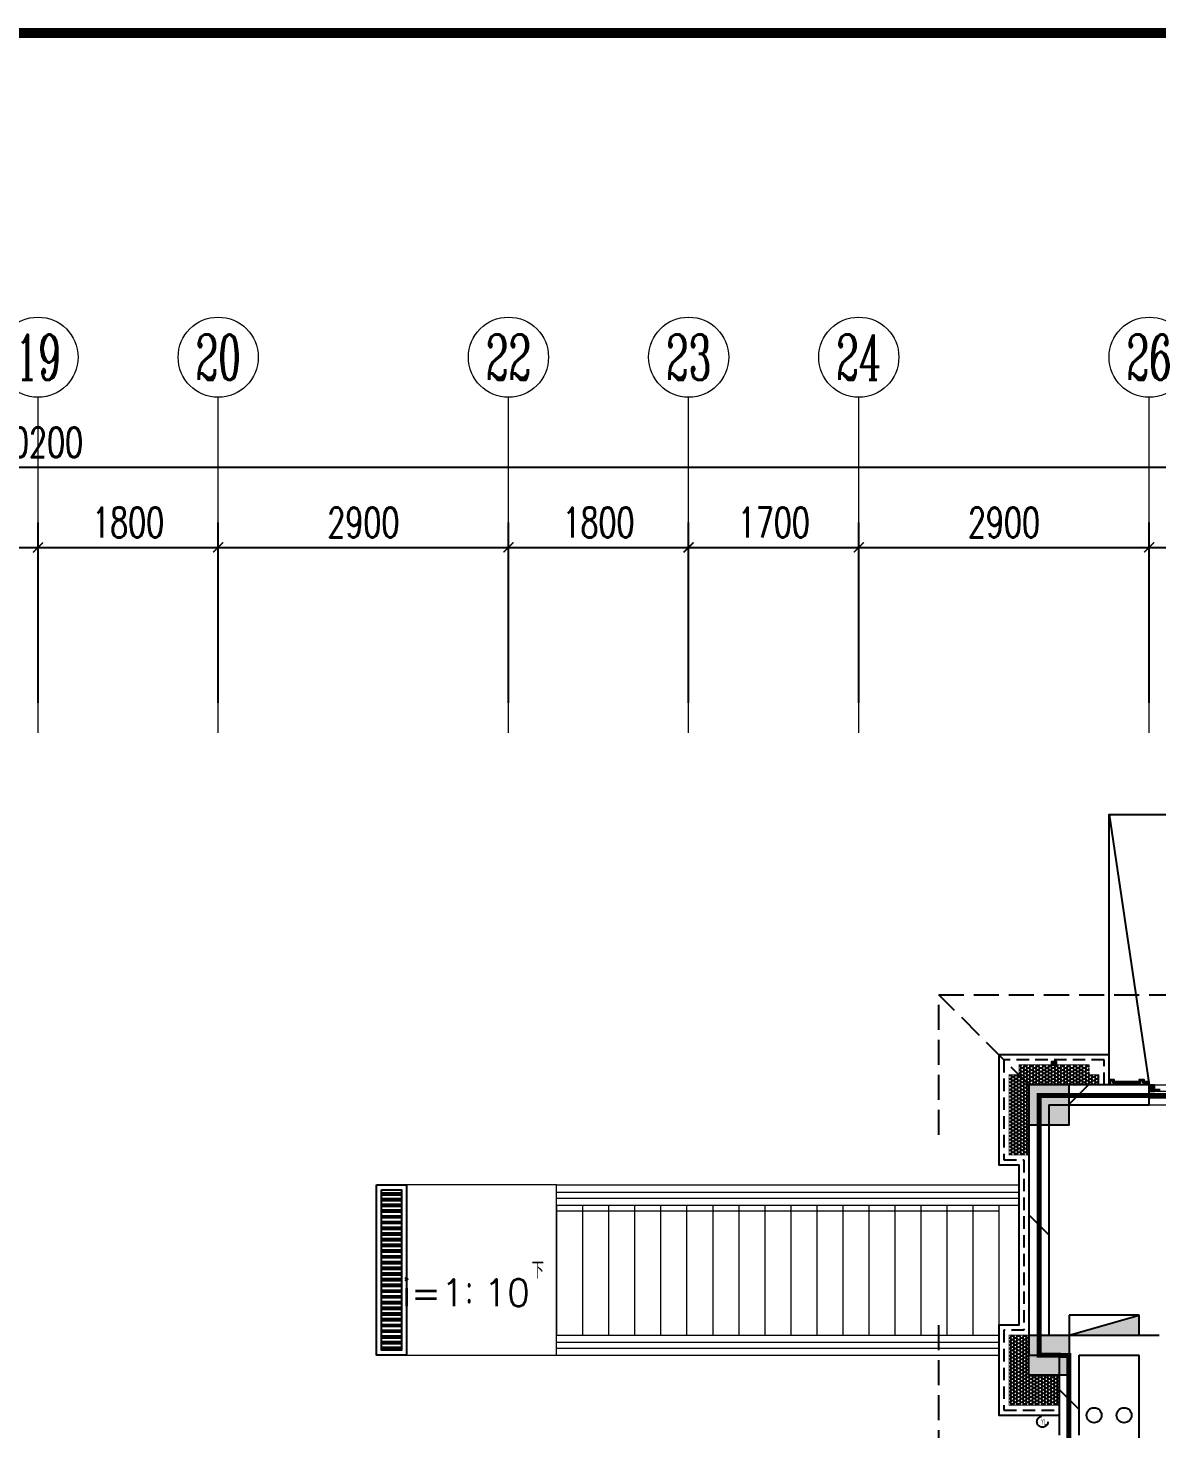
# Model space of a CAD drawing. Extents: x 3753737 to 4713801, y -857380 to 24339.
# Drawn here: x 4578249 to 4589527, y -763323 to -749327 of the extents above; entities that cross this region are included whole.
import ezdxf
from ezdxf.enums import TextEntityAlignment as Align

# ---------------------------------------------------------------- set-up
doc = ezdxf.new("R2010")
doc.units = 0
doc.header["$LTSCALE"] = 1000
doc.header["$MEASUREMENT"] = 0
for name, pattern in [('CENTER2', [1.125, 0.75, -0.125, 0.125, -0.125]), ('DASH', [0.35, 0.25, -0.1]), ('HIDDEN', [0.375, 0.25, -0.125])]:
    doc.linetypes.add(name, pattern=pattern)
doc.layers.get('0').update_dxf_attribs({"linetype": 'CONTINUOUS'})
doc.layers.get('Defpoints').update_dxf_attribs({"linetype": 'CONTINUOUS'})
for name, color, linetype in [('!!电气', 1, 'CONTINUOUS'), ('A-EQPM-MECH', 191, 'CONTINUOUS'), ('EQUIP_消火栓', 7, 'CONTINUOUS'), ('SHTLN', 4, 'CONTINUOUS'), ('VPIPE-消防', 1, 'TG_X'), ('VPIPE-给水', 3, 'TG_J'), ('VPIPE-雨水', 4, 'DASH'), ('WALL', 252, 'CONTINUOUS'), ('WIRE-接地', 2, 'CONTINUOUS'), ('卫生间', 6, 'CONTINUOUS'), ('看线', 185, 'CONTINUOUS'), ('立面', 73, 'CONTINUOUS'), ('立面-看线', 251, 'CONTINUOUS'), ('铝合金', 144, 'CONTINUOUS')]:
    doc.layers.add(name, color=color, linetype=linetype)
for name, color, linetype, lineweight in [('AXIS', 114, 'CONTINUOUS', 20), ('AXIS_TEXT', 7, 'CONTINUOUS', 20), ('DIM_SYMB', 252, 'CONTINUOUS', 20), ('PUB_HATCH', 8, 'CONTINUOUS', 9), ('PUB_TEXT', 7, 'CONTINUOUS', 20), ('STAIR', 252, 'CONTINUOUS', 20), ('WINDOW', 146, 'CONTINUOUS', 20), ('图框', 147, 'CONTINUOUS', 20), ('平面-栏杆', 56, 'CONTINUOUS', 15), ('平面-看线', 252, 'CONTINUOUS', 15)]:
    doc.layers.add(name, color=color, linetype=linetype, lineweight=lineweight)
doc.styles.add('_TCH_AXIS', font='COMPLEX', dxfattribs={"bigfont": 'GBCBIG'})
doc.styles.add('_TCH_DIM', font='SIMPLEX', dxfattribs={"bigfont": 'GBCBIG'})
doc.styles.add('_TCH_DIM_T3', font='SIMPLEX.shx', dxfattribs={"width": 0.705882, "bigfont": 'GBCBIG.shx'})
doc.styles.add('COMPLEX', font='COMPLEX')
doc.styles.get("Standard").update_dxf_attribs({"font": 'gbenor.shx', "bigfont": 'gbcbig.shx'})
doc.styles.add('TG_LINETYPE', font='SIMPLEX', dxfattribs={"width": 0.8, "height": 3, "bigfont": 'HZTXT'})
doc.linetypes.add('TG_J', pattern='A,2,-0.22,["J",TG_LINETYPE,S=0.1,R=0,X=-0.18,Y=-0.15],0', length=2.22)
doc.linetypes.add('TG_X', pattern='A,4,-0.3,["X",TG_LINETYPE,S=0.1,R=0,X=-0.23,Y=-0.15],0', length=4.3)
doc.dimstyles.new('_TCH_ARCH&&100', dxfattribs={"dimtxt": 297.5, "dimasz": 100, "dimexe": 250, "dimexo": 300, "dimgap": 100, "dimtad": 1, "dimdec": 0, "dimzin": 0, "dimdsep": 46, "dimtxsty": '_TCH_DIM_T3', "dimblk": 'ARCHTICK', "dimcen": 0.09, "dimclrt": 7, "dimazin": 2, "dimtfac": 1, "dimtdec": 0, "dimtix": 1, "dimtmove": 2, "dimatfit": 3, "dimfxl": 1, "dimtolj": 1, "dimtzin": 0, "dimarcsym": 0})

# ---------------------------------------------------------------- blocks, each defined once
blk = doc.blocks.new('$TwtSys$00000434')
at = {"color": 252}
for p, q in [((-0.5, 0.5), (-0.5, -0.5)), ((-0.5, -0.5), (0.5, 0.5)), ((0.5, 0.5), (-0.5, 0.5)), ((0.5, -0.5), (0.5, 0.5)), ((-0.5, -0.5), (0.5, -0.5))]:
    blk.add_line(p, q, dxfattribs=at)
blk.add_solid([(0.5, -0.5), (0.5, 0.5), (-0.5, -0.5)], dxfattribs=at)
blk = doc.blocks.new('A$C148B7D8E')
at = {"layer": '卫生间', "color": 252, "linetype": 'DASH'}
blk.add_line((15200, 14500), (16100, 15400), dxfattribs=at)
for points in [[(16100, 14000), (16100, 15400), (7700, 15400), (7700, 10800), (7300, 10800), (7300, 10000), (900, 10000), (900, 9000), (-900, 9000), (-900, -900), (1750, -900), (1750, -2100), (23450, -2100), (23450, -900), (25100, -900)], [(25100, 9000), (24300, 9000), (24300, 10000), (17900, 10000), (17900, 10800), (16100, 10800), (16100, 12200)]]:
    blk.add_lwpolyline(points, dxfattribs=at)
blk = doc.blocks.new('A$C028C60F5')
at = {"color": 252}
blk.add_lwpolyline([(400, 0), (0, 0), (0, -400), (400, -400)], close=True, dxfattribs=at)
at = {"layer": 'PUB_HATCH', "color": 252}
blk.add_solid([(0, -400), (400, -400), (0, 0), (400, 0)], dxfattribs=at)
blk = doc.blocks.new('A$C3EFA6995')
for p in [(9700, 100), (9700, -2400), (15900, -2400)]:
    blk.add_blockref('A$C028C60F5', p)
at = {"xscale": -1}
blk.add_blockref('A$C028C60F5', (16300, 100), dxfattribs=at)
blk = doc.blocks.new('_ArchTick')
at = {"color": 0, "linetype": 'ByBlock', "const_width": 0.15}
blk.add_lwpolyline([(-0.5, -0.5), (0.5, 0.5)], dxfattribs=at)
blk = doc.blocks.new('*D401')
at = {"layer": 'AXIS', "color": 0, "lineweight": -2, "transparency": 16777216}
for p, q in [((-100, 19418), (-100, 22020)), ((50100, 19418), (50100, 22020)), ((-100, 21770), (50100, 21770))]:
    blk.add_line(p, q, dxfattribs=at)
at = {"layer": 'Defpoints', "color": 0, "transparency": 16777216}
for p in [(50100, 21770), (-100, 19118), (50100, 19118)]:
    blk.add_point(p, dxfattribs=at)
at = {"layer": 'AXIS', "color": 0, "lineweight": -2, "transparency": 16777216, "xscale": 100, "yscale": 100, "zscale": 100, "rotation": 180}
blk.add_blockref('_ArchTick', (-100, 21770), dxfattribs=at)
at = {"layer": 'AXIS', "color": 0, "lineweight": -2, "transparency": 16777216, "xscale": 100, "yscale": 100, "zscale": 100}
blk.add_blockref('_ArchTick', (50100, 21770), dxfattribs=at)
at = {"layer": 'AXIS', "color": 7, "transparency": 16777216, "insert": (25000, 22019), "char_height": 297.5, "attachment_point": 5, "style": '_TCH_DIM_T3'}
blk.add_mtext('\\A1;50200', dxfattribs=at)
blk = doc.blocks.new('*D413')
at = {"layer": 'AXIS', "color": 0, "lineweight": -2, "transparency": 16777216}
for p, q in [((23200, 19418), (23200, 21220)), ((25000, 19418), (25000, 21220)), ((23200, 20970), (25000, 20970))]:
    blk.add_line(p, q, dxfattribs=at)
at = {"layer": 'Defpoints', "color": 0, "transparency": 16777216}
for p in [(25000, 20970), (23200, 19118), (25000, 19118)]:
    blk.add_point(p, dxfattribs=at)
at = {"layer": 'AXIS', "color": 0, "lineweight": -2, "transparency": 16777216, "xscale": 100, "yscale": 100, "zscale": 100, "rotation": 180}
blk.add_blockref('_ArchTick', (23200, 20970), dxfattribs=at)
at = {"layer": 'AXIS', "color": 0, "lineweight": -2, "transparency": 16777216, "xscale": 100, "yscale": 100, "zscale": 100}
blk.add_blockref('_ArchTick', (25000, 20970), dxfattribs=at)
at = {"layer": 'AXIS', "color": 7, "transparency": 16777216, "insert": (24100, 21219), "char_height": 297.5, "attachment_point": 5, "style": '_TCH_DIM_T3'}
blk.add_mtext('\\A1;1800', dxfattribs=at)
blk = doc.blocks.new('_AXISO')
blk.add_circle((0, 0), 0.5)
at = {"layer": 'AXIS_TEXT', "style": 'COMPLEX', "width": 1.041667}
blk.add_attdef('A', text='', height=0.56, dxfattribs=at).set_placement((-0.25, -0.28), (0.25, -0.28), align=Align.FIT)
blk = doc.blocks.new('*D420')
at = {"layer": 'AXIS', "color": 0, "lineweight": -2, "transparency": 16777216}
for p, q in [((36100, 19418), (36100, 21220)), ((38900, 19418), (38900, 21220)), ((36100, 20970), (38900, 20970))]:
    blk.add_line(p, q, dxfattribs=at)
at = {"layer": 'Defpoints', "color": 0, "transparency": 16777216}
for p in [(38900, 20970), (36100, 19118), (38900, 19118)]:
    blk.add_point(p, dxfattribs=at)
at = {"layer": 'AXIS', "color": 0, "lineweight": -2, "transparency": 16777216, "xscale": 100, "yscale": 100, "zscale": 100, "rotation": 180}
blk.add_blockref('_ArchTick', (36100, 20970), dxfattribs=at)
at = {"layer": 'AXIS', "color": 0, "lineweight": -2, "transparency": 16777216, "xscale": 100, "yscale": 100, "zscale": 100}
blk.add_blockref('_ArchTick', (38900, 20970), dxfattribs=at)
at = {"layer": 'AXIS', "color": 7, "transparency": 16777216, "insert": (37500, 21219), "char_height": 297.5, "attachment_point": 5, "style": '_TCH_DIM_T3'}
blk.add_mtext('\\A1;2800', dxfattribs=at)
blk = doc.blocks.new('*D421')
at = {"layer": 'AXIS', "color": 0, "lineweight": -2, "transparency": 16777216}
for p, q in [((33200, 19418), (33200, 21220)), ((36100, 19418), (36100, 21220)), ((33200, 20970), (36100, 20970))]:
    blk.add_line(p, q, dxfattribs=at)
at = {"layer": 'Defpoints', "color": 0, "transparency": 16777216}
for p in [(36100, 20970), (33200, 19118), (36100, 19118)]:
    blk.add_point(p, dxfattribs=at)
at = {"layer": 'AXIS', "color": 0, "lineweight": -2, "transparency": 16777216, "xscale": 100, "yscale": 100, "zscale": 100, "rotation": 180}
blk.add_blockref('_ArchTick', (33200, 20970), dxfattribs=at)
at = {"layer": 'AXIS', "color": 0, "lineweight": -2, "transparency": 16777216, "xscale": 100, "yscale": 100, "zscale": 100}
blk.add_blockref('_ArchTick', (36100, 20970), dxfattribs=at)
at = {"layer": 'AXIS', "color": 7, "transparency": 16777216, "insert": (34650, 21219), "char_height": 297.5, "attachment_point": 5, "style": '_TCH_DIM_T3'}
blk.add_mtext('\\A1;2900', dxfattribs=at)
blk = doc.blocks.new('*D422')
at = {"layer": 'AXIS', "color": 0, "lineweight": -2, "transparency": 16777216}
for p, q in [((31500, 19418), (31500, 21220)), ((33200, 19418), (33200, 21220)), ((31500, 20970), (33200, 20970))]:
    blk.add_line(p, q, dxfattribs=at)
at = {"layer": 'Defpoints', "color": 0, "transparency": 16777216}
for p in [(33200, 20970), (31500, 19118), (33200, 19118)]:
    blk.add_point(p, dxfattribs=at)
at = {"layer": 'AXIS', "color": 0, "lineweight": -2, "transparency": 16777216, "xscale": 100, "yscale": 100, "zscale": 100, "rotation": 180}
blk.add_blockref('_ArchTick', (31500, 20970), dxfattribs=at)
at = {"layer": 'AXIS', "color": 0, "lineweight": -2, "transparency": 16777216, "xscale": 100, "yscale": 100, "zscale": 100}
blk.add_blockref('_ArchTick', (33200, 20970), dxfattribs=at)
at = {"layer": 'AXIS', "color": 7, "transparency": 16777216, "insert": (32350, 21219), "char_height": 297.5, "attachment_point": 5, "style": '_TCH_DIM_T3'}
blk.add_mtext('\\A1;1700', dxfattribs=at)
blk = doc.blocks.new('*D423')
at = {"layer": 'AXIS', "color": 0, "lineweight": -2, "transparency": 16777216}
for p, q in [((29700, 19418), (29700, 21220)), ((31500, 19418), (31500, 21220)), ((29700, 20970), (31500, 20970))]:
    blk.add_line(p, q, dxfattribs=at)
at = {"layer": 'Defpoints', "color": 0, "transparency": 16777216}
for p in [(31500, 20970), (29700, 19118), (31500, 19118)]:
    blk.add_point(p, dxfattribs=at)
at = {"layer": 'AXIS', "color": 0, "lineweight": -2, "transparency": 16777216, "xscale": 100, "yscale": 100, "zscale": 100, "rotation": 180}
blk.add_blockref('_ArchTick', (29700, 20970), dxfattribs=at)
at = {"layer": 'AXIS', "color": 0, "lineweight": -2, "transparency": 16777216, "xscale": 100, "yscale": 100, "zscale": 100}
blk.add_blockref('_ArchTick', (31500, 20970), dxfattribs=at)
at = {"layer": 'AXIS', "color": 7, "transparency": 16777216, "insert": (30600, 21219), "char_height": 297.5, "attachment_point": 5, "style": '_TCH_DIM_T3'}
blk.add_mtext('\\A1;1800', dxfattribs=at)
blk = doc.blocks.new('*D424')
at = {"layer": 'AXIS', "color": 0, "lineweight": -2, "transparency": 16777216}
for p, q in [((26800, 19418), (26800, 21220)), ((29700, 19418), (29700, 21220)), ((26800, 20970), (29700, 20970))]:
    blk.add_line(p, q, dxfattribs=at)
at = {"layer": 'Defpoints', "color": 0, "transparency": 16777216}
for p in [(29700, 20970), (26800, 19118), (29700, 19118)]:
    blk.add_point(p, dxfattribs=at)
at = {"layer": 'AXIS', "color": 0, "lineweight": -2, "transparency": 16777216, "xscale": 100, "yscale": 100, "zscale": 100, "rotation": 180}
blk.add_blockref('_ArchTick', (26800, 20970), dxfattribs=at)
at = {"layer": 'AXIS', "color": 0, "lineweight": -2, "transparency": 16777216, "xscale": 100, "yscale": 100, "zscale": 100}
blk.add_blockref('_ArchTick', (29700, 20970), dxfattribs=at)
at = {"layer": 'AXIS', "color": 7, "transparency": 16777216, "insert": (28250, 21219), "char_height": 297.5, "attachment_point": 5, "style": '_TCH_DIM_T3'}
blk.add_mtext('\\A1;2900', dxfattribs=at)
blk = doc.blocks.new('*D425')
at = {"layer": 'AXIS', "color": 0, "lineweight": -2, "transparency": 16777216}
for p, q in [((25000, 19418), (25000, 21220)), ((26800, 19418), (26800, 21220)), ((25000, 20970), (26800, 20970))]:
    blk.add_line(p, q, dxfattribs=at)
at = {"layer": 'Defpoints', "color": 0, "transparency": 16777216}
for p in [(26800, 20970), (25000, 19118), (26800, 19118)]:
    blk.add_point(p, dxfattribs=at)
at = {"layer": 'AXIS', "color": 0, "lineweight": -2, "transparency": 16777216, "xscale": 100, "yscale": 100, "zscale": 100, "rotation": 180}
blk.add_blockref('_ArchTick', (25000, 20970), dxfattribs=at)
at = {"layer": 'AXIS', "color": 0, "lineweight": -2, "transparency": 16777216, "xscale": 100, "yscale": 100, "zscale": 100}
blk.add_blockref('_ArchTick', (26800, 20970), dxfattribs=at)
at = {"layer": 'AXIS', "color": 7, "transparency": 16777216, "insert": (25900, 21219), "char_height": 297.5, "attachment_point": 5, "style": '_TCH_DIM_T3'}
blk.add_mtext('\\A1;1800', dxfattribs=at)
blk = doc.blocks.new('$WINLIB2D$00000001')
at = {"color": 0}
for points in [[(-0.5, 0.5), (-0.5, -0.5)], [(-0.5, 0.5), (0.5, 0.5)], [(0.5, -0.5), (0.5, 0.5)], [(0.5, 0.167), (-0.5, 0.167)], [(0.5, -0.167), (-0.5, -0.167)], [(-0.5, -0.5), (0.5, -0.5)]]:
    blk.add_lwpolyline(points, dxfattribs=at)
blk = doc.blocks.new('$TelecSys$00000008')
blk.add_line((0.4, 0.4), (-0.4, -0.4))
blk = doc.blocks.new('A$C66B635E3')
h = blk.add_hatch()
h.set_pattern_fill('ANSI32', color=252, scale=12, angle=135)
h.set_pattern_definition([(180, (28380, 14600), (-4e-15, -57.15), []), (180, (28360.95, 14619.05), (-4e-15, -57.15), [])])
h.paths.add_polyline_path([(28430, 12950.1), (28630, 12950.1), (28630, 14550), (28430, 14550)])
at = {"layer": '立面'}
h = blk.add_hatch(dxfattribs=at)
h.set_pattern_fill('ANSI31', color=252, scale=2)
h.set_pattern_definition([(45, (-853150.0334, -779765.5013), (-2.24506403, 2.24506403), [])])
h.paths.add_polyline_path([(35125.3, 15800), (35175.3, 15800), (35175.3, 15830), (35125.3, 15830)])
h = blk.add_hatch(dxfattribs=at)
h.set_pattern_fill('ANSI31', color=252, scale=2)
h.set_pattern_definition([(45, (-665142.2845, -939480.3315), (-2.24506403, 2.24506403), [])])
h.paths.add_polyline_path([(35700.2, 15600.1), (36099.9, 15600.1), (36099.9, 15630.1), (36049.9, 15630.1), (36049.9, 15650.2), (35999.9, 15650.2), (35999.9, 15630.2), (35750.1, 15630), (35749.9, 15650.2), (35700.2, 15650.2)])
h.paths.add_polyline_path([(35710.2, 15600.1), (36089.9, 15600.1), (36089.9, 15620.1), (36039.9, 15620.1), (36039.9, 15640.2), (36009.9, 15640.2), (36009.9, 15620.2), (35740.2, 15620), (35740, 15640.2), (35710.2, 15640.2)])
h = blk.add_hatch(dxfattribs=at)
h.set_pattern_fill('ANSI31', color=252, scale=2)
h.set_pattern_definition([(45, (-665202.5203, -939480.5138), (-2.24506403, 2.24506403), [])])
h.paths.add_polyline_path([(36100, 15600), (36150, 15600), (36150, 15533.3), (36100, 15533.3)])
at = {"layer": '立面-看线'}
h = blk.add_hatch(dxfattribs=at)
h.set_pattern_fill('HONEY', color=252, scale=13)
h.set_pattern_definition([(0, (-420517.216, -516416.725), (30.95625, 17.872595), [20.6375, -41.275]), (120, (-420517.216, -516416.725), (-30.9562463, 17.8726014), [20.6375, -41.275]), (60, (-420517.216, -516416.725), (3.7e-06, 35.7451964), [-41.275, 20.6375])])
h.paths.add_polyline_path([(35500.3, 15700), (35500.3, 15800), (34800.3, 15800), (34800.3, 15700), (34700.3, 15700), (34700.3, 14900), (34900, 14900), (34900, 15600), (35599.4, 15600), (35599.4, 15700)])
h = blk.add_hatch(dxfattribs=at)
h.set_pattern_fill('HONEY', color=252, scale=13)
h.set_pattern_definition([(0, (-420616.579, -519916.725), (30.95625, 17.872595), [20.6375, -41.275]), (120, (-420616.579, -519916.725), (-30.9562463, 17.8726014), [20.6375, -41.275]), (60, (-420616.579, -519916.725), (3.7e-06, 35.7451964), [-41.275, 20.6375])])
h.paths.add_polyline_path([(35200, 12700), (34900, 12700), (34900, 13100), (34700.6, 13100), (34700.6, 12400), (35200, 12400)])
at = {"color": 252, "const_width": 8}
for points in [[(34900, 14900), (34700.3, 14900), (34700.3, 15700), (34800.3, 15700), (34800.3, 15800), (35090.3, 15800), (35090.3, 15800), (35210.3, 15800), (35210.3, 15800), (35500.3, 15800), (35500.3, 15700), (35600.3, 15700), (35600.3, 15600)], [(34900, 13100), (34700, 13100), (34700, 12400), (35200, 12400)]]:
    blk.add_lwpolyline(points, dxfattribs=at)
at = {"color": 252}
for points in [[(28380, 14600), (28680, 14600), (28680, 12900.1), (28380, 12900.1)], [(28430, 14550), (28630, 14550), (28630, 12950.1), (28430, 12950.1)]]:
    blk.add_lwpolyline(points, close=True, dxfattribs=at)
at = {"layer": 'A-EQPM-MECH', "color": 252}
for points in [[(35700.3, 15600), (35700.3, 18300), (40700.2, 18300), (40700.2, 15600)], [(35700.3, 18300), (36100, 15600)]]:
    blk.add_lwpolyline(points, dxfattribs=at)
at = {"layer": 'AXIS'}
for p, q in [((25000, 19118.1), (25000, 22469.9)), ((26800, 19118.1), (26800, 22469.9)), ((29700, 19118.1), (29700, 22469.9)), ((31500, 19118.1), (31500, 22469.9)), ((33200, 19118.1), (33200, 22469.9)), ((36100, 19118.1), (36100, 22469.9))]:
    blk.add_line(p, q, dxfattribs=at)
at = {"layer": 'DIM_SYMB', "color": 252}
blk.add_lwpolyline([(30080.6, 13750, 0, 0, 0), (34450, 13750, 40, 0, 0), (34600, 13750, 0, 0, 0)], format="xyseb", dxfattribs=at)
at = {"layer": 'STAIR', "color": 252}
for p, q in [((30180, 14400), (34600, 14400)), ((30180, 14400), (30180, 13100)), ((34600, 14340), (30180, 14340)), ((30440, 14400), (30440, 13100)), ((30700, 14400), (30700, 13100)), ((30960, 14400), (30960, 13100)), ((31220, 14400), (31220, 13100)), ((31480, 14400), (31480, 13100)), ((31740, 14400), (31740, 13100)), ((32000, 14400), (32000, 13100)), ((32260, 14400), (32260, 13100)), ((32520, 14400), (32520, 13100)), ((32780, 14400), (32780, 13100)), ((33040, 14400), (33040, 13100)), ((33300, 14400), (33300, 13100)), ((33560, 14400), (33560, 13100)), ((33820, 14400), (33820, 13100)), ((34080, 14400), (34080, 13100)), ((34340, 14400), (34340, 13100)), ((34600, 14400), (34600, 13100)), ((30180, 13100), (34600, 13100))]:
    blk.add_line(p, q, dxfattribs=at)
blk.add_lwpolyline([(30180, 14600), (28680, 14600), (28680, 12900), (30180, 12900)], close=True, dxfattribs=at)
at = {"layer": 'VPIPE-消防', "color": 252, "linetype": 'Continuous'}
blk.add_circle((35850, 12300), 75, dxfattribs=at)
at = {"layer": 'VPIPE-给水', "color": 252, "linetype": 'Continuous'}
blk.add_circle((35550, 12300), 75, dxfattribs=at)
at = {"layer": 'VPIPE-雨水', "color": 252}
blk.add_circle((35035, 12235), 55, dxfattribs=at)
at = {"layer": 'WALL', "color": 252}
for p, q in [((34900, 15600), (34900, 12900)), ((36100, 15600), (34900, 15600)), ((36100, 15400), (36100, 15600)), ((35100, 15400), (35100, 13100)), ((35100, 15400), (36100, 15400)), ((35100, 13100), (35300, 13100)), ((35300, 13100), (36200, 13100)), ((34900, 12900), (35200, 12900)), ((35200, 12900), (35200, 12100)), ((35400, 12100), (35400, 12900)), ((35400, 12900), (36000, 12900)), ((36000, 11000), (36000, 12900))]:
    blk.add_line(p, q, dxfattribs=at)
at = {"layer": '平面-栏杆', "color": 252}
for p, q in [((30180, 14530), (34800, 14530)), ((30180, 14470), (34800, 14470)), ((30180, 13030), (34600, 13030)), ((30180, 12970), (34600, 12970))]:
    blk.add_line(p, q, dxfattribs=at)
at = {"layer": '平面-看线', "color": 252}
for p, q in [((30180, 14600), (34800, 14600)), ((30180, 14400), (30180, 14600)), ((30180, 14400), (34800, 14400)), ((30180, 13100), (34600, 13100)), ((30180, 12900), (30180, 13100)), ((30180, 12900), (34600, 12900))]:
    blk.add_line(p, q, dxfattribs=at)
at = {"layer": '看线', "color": 252}
blk.add_lwpolyline([(35700.3, 15600), (35700.3, 15900), (34600.3, 15900), (34600.3, 14800), (34800, 14800), (34800, 13200), (34600, 13200), (34600, 12300), (35200, 12300)], dxfattribs=at)
at = {"layer": '看线', "color": 252, "linetype": 'HIDDEN', "ltscale": 0.5}
blk.add_lwpolyline([(35650.3, 15600), (35650.3, 15850), (34650.3, 15850), (34650.3, 14850), (34850, 14850), (34850, 13150), (34650, 13150), (34650, 12350), (35200, 12350)], dxfattribs=at)
at = {"layer": '立面', "color": 252}
for points in [[(35125.3, 15800), (35175.3, 15800), (35175.3, 15830), (35125.3, 15830)], [(36100, 15600), (36150, 15600), (36150, 15533.3), (36100, 15533.3)]]:
    blk.add_lwpolyline(points, close=True, dxfattribs=at)
at = {"layer": '铝合金', "color": 252}
blk.add_line((36150, 15553.2), (36210, 15553.2), dxfattribs=at)
for points in [[(35125.3, 15800), (35175.3, 15800), (35175.3, 15830), (35125.3, 15830)], [(36100, 15600), (36150, 15600), (36150, 15533.3), (36100, 15533.3)]]:
    blk.add_lwpolyline(points, close=True, dxfattribs=at)
for points in [[(36099.9, 15600.1), (36099.9, 15630.1), (36049.9, 15630.1), (36049.9, 15650.2), (35999.9, 15650.2), (35999.9, 15630.2), (35750.1, 15630), (35749.9, 15650.2), (35700.2, 15650.2), (35700.2, 15600.1)], [(36089.9, 15600.1), (36089.9, 15620.1), (36039.9, 15620.1), (36039.9, 15640.2), (36009.9, 15640.2), (36009.9, 15620.2), (35740.2, 15620), (35740, 15640.2), (35710.2, 15640.2), (35710.2, 15600.1)]]:
    blk.add_lwpolyline(points, dxfattribs=at)
at = {"color": 252, "xscale": -1}
for name, p in [('A$C148B7D8E', (50100, 1100)), ('A$C3EFA6995', (51200, 15500))]:
    blk.add_blockref(name, p, dxfattribs=at)
at = {"layer": 'AXIS'}
ref = blk.add_blockref('_AXISO', (25000, 22869.9), dxfattribs=dict(at, xscale=800, yscale=800, zscale=800))
ref.add_attrib('A', '19', dxfattribs={"layer": 'AXIS_TEXT', "height": 452.55, "style": '_TCH_AXIS', "width": 0.724138}).set_placement((24773.7, 22643.6), (25226.3, 22643.6), align=Align.FIT)
ref = blk.add_blockref('_AXISO', (26800, 22869.9), dxfattribs=dict(at, xscale=800, yscale=800, zscale=800))
ref.add_attrib('A', '20', dxfattribs={"layer": 'AXIS_TEXT', "height": 452.55, "style": '_TCH_AXIS', "width": 0.617647}).set_placement((26573.7, 22643.6), (27026.3, 22643.6), align=Align.FIT)
ref = blk.add_blockref('_AXISO', (29700, 22869.9), dxfattribs=dict(at, xscale=800, yscale=800, zscale=800))
ref.add_attrib('A', '22', dxfattribs={"layer": 'AXIS_TEXT', "height": 452.55, "style": '_TCH_AXIS', "width": 0.617647}).set_placement((29473.7, 22643.6), (29926.3, 22643.6), align=Align.FIT)
ref = blk.add_blockref('_AXISO', (31500, 22869.9), dxfattribs=dict(at, xscale=800, yscale=800, zscale=800))
ref.add_attrib('A', '23', dxfattribs={"layer": 'AXIS_TEXT', "height": 452.55, "style": '_TCH_AXIS', "width": 0.617647}).set_placement((31273.7, 22643.6), (31726.3, 22643.6), align=Align.FIT)
ref = blk.add_blockref('_AXISO', (33200, 22869.9), dxfattribs=dict(at, xscale=800, yscale=800, zscale=800))
ref.add_attrib('A', '24', dxfattribs={"layer": 'AXIS_TEXT', "height": 452.55, "style": '_TCH_AXIS', "width": 0.583333}).set_placement((32973.7, 22643.6), (33426.3, 22643.6), align=Align.FIT)
ref = blk.add_blockref('_AXISO', (36100, 22869.9), dxfattribs=dict(at, xscale=800, yscale=800, zscale=800))
ref.add_attrib('A', '26', dxfattribs={"layer": 'AXIS_TEXT', "height": 452.55, "style": '_TCH_AXIS', "width": 0.617647}).set_placement((35873.7, 22643.6), (36326.3, 22643.6), align=Align.FIT)
at = {"layer": 'EQUIP_消火栓', "color": 252, "xscale": 700, "yscale": 200, "zscale": 700}
blk.add_blockref('$TwtSys$00000434', (35650, 13200), dxfattribs=at)
at = {"layer": 'WINDOW', "color": 252, "xscale": -750.0034281517146, "yscale": -200, "zscale": -750.0034281517146, "rotation": 180}
blk.add_blockref('$WINLIB2D$00000001', (36475, 15500), dxfattribs=at)
at = {"layer": 'DIM_SYMB', "color": 7, "style": '_TCH_DIM'}
blk.add_text('下', height=168.8, dxfattribs=at).set_placement((29933.2, 13662.5))
at = {"layer": 'PUB_TEXT', "color": 252, "style": '_TCH_DIM'}
blk.add_text('i=1：10', height=270.07, rotation=0.00136, dxfattribs=at).set_placement((28633.4, 13389.9))
at = {"layer": 'PUB_TEXT', "color": 252, "width": 0.6}
blk.add_text('YL', height=56, dxfattribs=at).set_placement((35016.8, 12207))
at = {"layer": 'AXIS'}
for p1, p2, distance, text, picture, middle in [((-100, 19118.1), (50100, 19118.1), 2651.8, '50200', '*D401', (25000, 22018.6)), ((23200, 19118.1), (25000, 19118.1), 1851.8, '1800', '*D413', (24100, 21218.6)), ((25000, 19118.1), (26800, 19118.1), 1851.8, '1800', '*D425', (25900, 21218.6)), ((26800, 19118.1), (29700, 19118.1), 1851.8, '2900', '*D424', (28250, 21218.6)), ((29700, 19118.1), (31500, 19118.1), 1851.8, '1800', '*D423', (30600, 21218.6)), ((31500, 19118.1), (33200, 19118.1), 1851.8, '1700', '*D422', (32350, 21218.6)), ((33200, 19118.1), (36100, 19118.1), 1851.8, '2900', '*D421', (34650, 21218.6)), ((36100, 19118.1), (38900, 19118.1), 1851.8, '2800', '*D420', (37500, 21218.6))]:
    dim = blk.add_aligned_dim(p1=p1, p2=p2, distance=distance, text=text, dimstyle='_TCH_ARCH&&100', dxfattribs=at)
    dim.commit()
    dim.dimension.update_dxf_attribs({"geometry": picture, "text_midpoint": middle})

msp = doc.modelspace()

# ---------------------------------------------------------------- linework, layer by layer
at = {"layer": 'WIRE-接地', "color": 2, "linetype": 'CENTER2', "const_width": 50}
msp.add_lwpolyline([(4553348.8, -766391.2), (4555155.8, -766391.2), (4561555.7, -766391.2), (4561555.7, -764592.6), (4563654.7, -764592.6), (4563654.7, -762492.3), (4561947.5, -762492.3), (4561947.5, -759991.1), (4568361.9, -759991.1), (4568361.9, -762476.7), (4568051, -762476.7), (4568051, -764590.1), (4570155.5, -764590.1), (4570155.5, -765388.6), (4570155.5, -766384.3), (4586546.5, -766384.3), (4586546.5, -764589.1), (4588647.2, -764589.1), (4588647.2, -762588.1), (4588350.3, -762585.7), (4588350.3, -759990.3), (4594751.1, -759990.3)], dxfattribs=at)
at = {"layer": '图框', "const_width": 100}
msp.add_lwpolyline([(4622146.2, -806777.2), (4622146.2, -749377.2), (4541546.2, -749377.2), (4541546.2, -806777.2)], close=True, dxfattribs=at)

# ---------------------------------------------------------------- block references
at = {"layer": '!!电气'}
msp.add_blockref('A$C66B635E3', (4553348.6, -775485.7), dxfattribs=at)
at = {"layer": 'SHTLN', "color": 2, "xscale": 250, "yscale": 250, "zscale": 250}
msp.add_blockref('$TelecSys$00000008', (4588738.2, -759990.3), dxfattribs=at)
at = {"layer": 'SHTLN', "color": 2, "xscale": 250, "yscale": 250, "zscale": 250, "rotation": 90}
for p in [(4588350.3, -761288), (4588647.2, -763026.1)]:
    msp.add_blockref('$TelecSys$00000008', p, dxfattribs=at)

doc.saveas('drawing.dxf')
